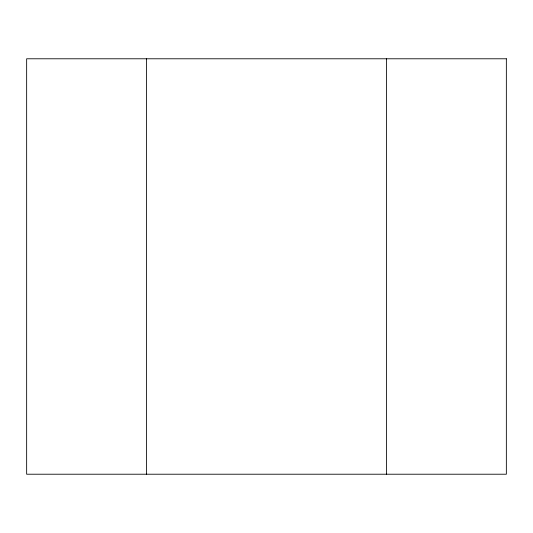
<?xml version="1.0" encoding="UTF-8"?>
<svg xmlns="http://www.w3.org/2000/svg" width="533" height="533" viewBox="0 0 533 533"><rect width="100%" height="100%" fill="white"/><g stroke="black" fill="none" stroke-linecap="round" stroke-linejoin="round"><path stroke-width="0.8" d="M386.425 58.783L386.425 474.217M146.575 58.783L146.575 474.217M506.35 58.783L26.65 58.783L26.65 474.217L506.35 474.217L506.35 58.783"/></g></svg>
